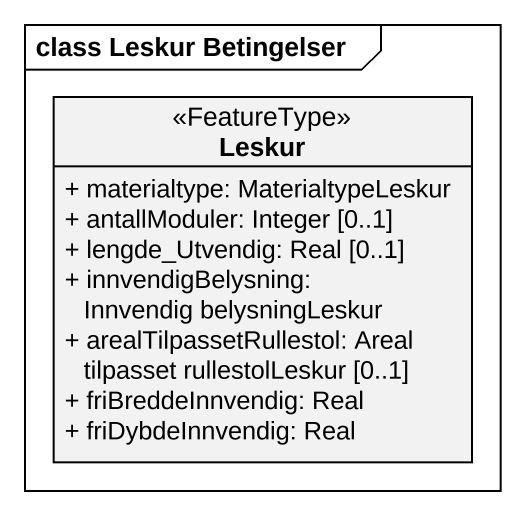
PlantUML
@startuml
mainframe class Leskur Betingelser
hide circle
hide empty members
skinparam classAttributeIconSize 0
class Leskur <<FeatureType>> {
  + materialtype: MaterialtypeLeskur
  + antallModuler: Integer [0..1]
  + lengde_Utvendig: Real [0..1]
  + innvendigBelysning: Innvendig belysningLeskur
  + arealTilpassetRullestol: Areal tilpasset rullestolLeskur [0..1]
  + friBreddeInnvendig: Real
  + friDybdeInnvendig: Real
}
@enduml
